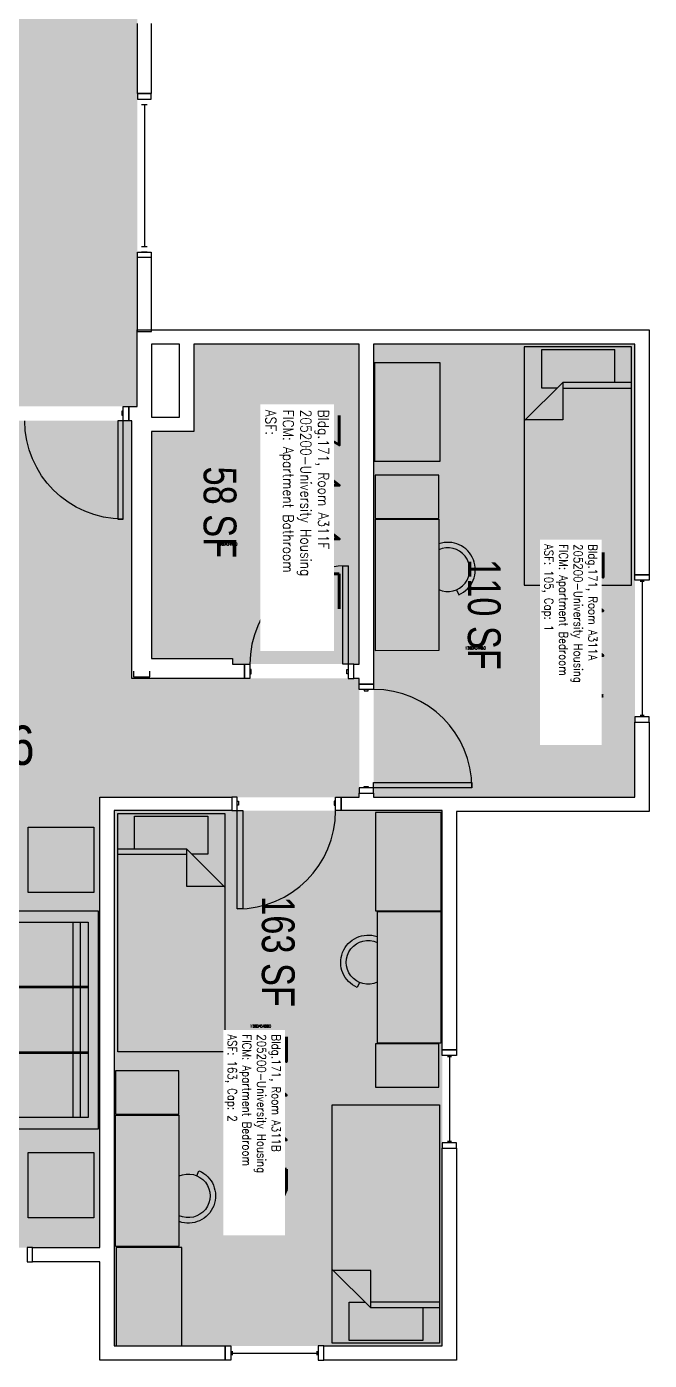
# Model space of a CAD drawing. Header units: inches. Extents: x 88 to 3257, y -489 to 2081.
# Drawn here: x 1598.3 to 1826.1, y -489.2 to -1 of the extents above; entities that cross this region are included whole.
import ezdxf
from ezdxf.enums import TextEntityAlignment as Align

# ---------------------------------------------------------------- set-up
doc = ezdxf.new("R2010")
doc.units = ezdxf.units.IN
doc.header["$LTSCALE"] = 48
doc.header["$MEASUREMENT"] = 0
for name, color, linetype in [('A-AREA-IDEN', 1, 'Continuous'), ('A-DOOR', 2, 'Continuous'), ('A-FURN', 3, 'Continuous'), ('A-GLAZ', 1, 'Continuous'), ('A-IDEN-RNUM', 7, 'Continuous'), ('A-IDEN-SNUM', 4, 'Continuous'), ('A-IDEN-VNUM', 4, 'Continuous'), ('A-WALL', 5, 'Continuous'), ('AREA-TEXT', 3, 'Continuous'), ('Rooms-Category-Color', 7, 'Continuous'), ('Rooms-College-Color', 7, 'Continuous'), ('Rooms-Department-Color', 7, 'Continuous'), ('Rooms-Division-Color', 7, 'Continuous'), ('Rooms-Information', 7, 'Continuous')]:
    doc.layers.add(name, color=color, linetype=linetype)
doc.styles.add('AREA', font='arial.ttf', dxfattribs={"width": 0.75, "height": 12})
doc.styles.add('ROOMSNUMBER', font='txt.shx', dxfattribs={"height": 0.03})
doc.styles.add('ROOMVNUMBER', font='simplex.shx', dxfattribs={"width": 0.85})
doc.styles.get("Standard").update_dxf_attribs({"font": 'ARIALN.TTF'})

# ---------------------------------------------------------------- blocks, each defined once
blk = doc.blocks.new('A$C4D89189E')
for p, q in [((0, 48), (0, 0)), ((0, 48), (23.25, 48)), ((23.25, 48), (23.25, 0)), ((29.75, 22.18), (30.53, 20.35)), ((0, 0), (23.25, 0.01))]:
    blk.add_line(p, q)
for radius, start, end in [(10, 293.206, 109.5297), (8, 245.2999, 114.7001)]:
    blk.add_arc((26.59, 29.54), radius, start, end)
blk = doc.blocks.new('BED_TWIN')
at = {"linetype": 'Continuous'}
for p, q in [((87.250002, 19.500025), (0, 19.500025)), ((0, 19.500025), (0, -19.740625)), ((12.96, 19.500025), (12.96, -5.659925)), ((15.12, -5.659925), (15.12, 19.500025)), ((87.250002, -19.740625), (87.250002, 19.504725)), ((12.96, 13.379975), (0.99222, 13.379975)), ((1, 13.376575), (1, -13.500025)), ((27.040597, -19.740625), (12.96, -5.659925)), ((12.96, -5.659925), (26.64, -5.659925)), ((15, -13.500025), (15, -7.717325)), ((26.64, -5.659925), (26.64, -19.340025)), ((1, -13.500025), (15, -13.500025)), ((0, -19.740625), (87.252733, -19.740625))]:
    blk.add_line(p, q, dxfattribs=at)
blk = doc.blocks.new('I_FURN_SOFA_LONG_P')
at = {"linetype": 'ByBlock', "lineweight": -2}
for p, q in [((6.61, 35.75), (6.61, 12.25)), ((9.25, 35.75), (9.25, 12.25)), ((3.7, 12.25), (31, 12.25)), ((3.7, 11.75), (31, 11.75)), ((6.61, 11.75), (6.61, -11.75)), ((9.25, 11.75), (9.25, -11.75)), ((3.7, -11.75), (31, -11.75)), ((3.7, -12.25), (31, -12.25)), ((6.61, -12.25), (6.61, -35.75)), ((9.25, -12.25), (9.25, -35.75))]:
    blk.add_line(p, q, dxfattribs=at)
blk.add_lwpolyline([(0, 40), (0, -40), (30, -40), (30, -35.75), (31, -35.75), (31, 35.75), (30, 35.75), (30, 40)], close=True, dxfattribs=at)
blk.add_lwpolyline([(30, 35.75), (3.7, 35.75), (3.7, -35.75), (30, -35.75)], dxfattribs=at)
blk = doc.blocks.new('file drawer')
at = {"layer": 'A-FURN'}
blk.add_lwpolyline([(3981.77, -1241.93), (3981.77, -1265.18), (3965.89, -1265.18), (3965.89, -1241.93)], close=True, dxfattribs=at)
blk = doc.blocks.new('wardrobe')
at = {"layer": 'A-FURN'}
blk.add_lwpolyline([(3915.13, -1087.22), (3915.13, -1111.22), (3879.13, -1111.22), (3879.13, -1087.22)], close=True, dxfattribs=at)

msp = doc.modelspace()

# ---------------------------------------------------------------- hatches: boundary and pattern name
at = {"layer": 'Rooms-Category-Color', "true_color": 0xadadad}
msp.add_hatch(color=253, dxfattribs=at).paths.add_polyline_path([(1638.7, 1084.25), (1578.7, 1084.25), (1578.7, 989.61), (1553.7, 989.61), (1553.7, 907.28), (1578.7, 907.28), (1578.7, 176.47), (1553.7, 176.47), (1553.7, 94.14), (1578.7, 94.14), (1578.7, -0.5), (1546.26, -0.5), (1546.26, -112), (1578.7, -112), (1578.7, -140), (1638.7, -140), (1638.7, 94.14), (1663.7, 94.14), (1663.7, 176.47), (1638.7, 176.47), (1638.7, 907.28), (1663.7, 907.28), (1663.7, 989.61), (1638.7, 989.61)])
at = {"layer": 'Rooms-Category-Color', "true_color": 0x728ef3}
for points in [[(1659.43, -117.25), (1719.95, -117.25), (1719.95, -234.37), (1673.58, -234.37), (1673.58, -232.37), (1643.96, -232.37), (1643.96, -149.25), (1659.43, -149.25)], [(1725.2, -117.25), (1820.83, -117.25), (1820.83, -283.12), (1725.2, -283.12)], [(1503.83, -448), (1625.06, -448), (1625.06, -283.12), (1719.95, -283.12), (1719.95, -239.62), (1636.71, -239.62), (1636.71, -145.25), (1573.45, -145.25), (1573.45, -232.37), (1515.33, -232.37), (1515.33, -239.62), (1408.95, -239.62), (1408.95, -283.12), (1503.83, -283.12)], [(1630.31, -288), (1750.31, -288), (1750.31, -484), (1630.31, -484)]]:
    msp.add_hatch(color=171, dxfattribs=at).paths.add_polyline_path(points)
at = {"layer": 'Rooms-College-Color', "true_color": 0xadadad}
for points in [[(1638.7, 1084.25), (1578.7, 1084.25), (1578.7, 989.61), (1553.7, 989.61), (1553.7, 907.28), (1578.7, 907.28), (1578.7, 176.47), (1553.7, 176.47), (1553.7, 94.14), (1578.7, 94.14), (1578.7, -0.5), (1546.26, -0.5), (1546.26, -112), (1578.7, -112), (1578.7, -140), (1638.7, -140), (1638.7, 94.14), (1663.7, 94.14), (1663.7, 176.47), (1638.7, 176.47), (1638.7, 907.28), (1663.7, 907.28), (1663.7, 989.61), (1638.7, 989.61)], [(1659.43, -117.25), (1719.95, -117.25), (1719.95, -234.37), (1673.58, -234.37), (1673.58, -232.37), (1643.96, -232.37), (1643.96, -149.25), (1659.43, -149.25)], [(1725.2, -117.25), (1820.83, -117.25), (1820.83, -283.12), (1725.2, -283.12)], [(1503.83, -448), (1625.06, -448), (1625.06, -283.12), (1719.95, -283.12), (1719.95, -239.62), (1636.71, -239.62), (1636.71, -145.25), (1573.45, -145.25), (1573.45, -232.37), (1515.33, -232.37), (1515.33, -239.62), (1408.95, -239.62), (1408.95, -283.12), (1503.83, -283.12)], [(1630.31, -288), (1750.31, -288), (1750.31, -484), (1630.31, -484)]]:
    msp.add_hatch(color=253, dxfattribs=at).paths.add_polyline_path(points)
at = {"layer": 'Rooms-Department-Color', "true_color": 0xacacac}
msp.add_hatch(color=253, dxfattribs=at).paths.add_polyline_path([(1638.7, 1084.25), (1578.7, 1084.25), (1578.7, 989.61), (1553.7, 989.61), (1553.7, 907.28), (1578.7, 907.28), (1578.7, 176.47), (1553.7, 176.47), (1553.7, 94.14), (1578.7, 94.14), (1578.7, -0.5), (1546.26, -0.5), (1546.26, -112), (1578.7, -112), (1578.7, -140), (1638.7, -140), (1638.7, 94.14), (1663.7, 94.14), (1663.7, 176.47), (1638.7, 176.47), (1638.7, 907.28), (1663.7, 907.28), (1663.7, 989.61), (1638.7, 989.61)])
at = {"layer": 'Rooms-Department-Color', "true_color": 0x604aed}
for points in [[(1659.43, -117.25), (1719.95, -117.25), (1719.95, -234.37), (1673.58, -234.37), (1673.58, -232.37), (1643.96, -232.37), (1643.96, -149.25), (1659.43, -149.25)], [(1725.2, -117.25), (1820.83, -117.25), (1820.83, -283.12), (1725.2, -283.12)], [(1503.83, -448), (1625.06, -448), (1625.06, -283.12), (1719.95, -283.12), (1719.95, -239.62), (1636.71, -239.62), (1636.71, -145.25), (1573.45, -145.25), (1573.45, -232.37), (1515.33, -232.37), (1515.33, -239.62), (1408.95, -239.62), (1408.95, -283.12), (1503.83, -283.12)], [(1630.31, -288), (1750.31, -288), (1750.31, -484), (1630.31, -484)]]:
    msp.add_hatch(color=173, dxfattribs=at).paths.add_polyline_path(points)
at = {"layer": 'Rooms-Division-Color', "true_color": 0xadadad}
msp.add_hatch(color=253, dxfattribs=at).paths.add_polyline_path([(1638.7, 1084.25), (1578.7, 1084.25), (1578.7, 989.61), (1553.7, 989.61), (1553.7, 907.28), (1578.7, 907.28), (1578.7, 176.47), (1553.7, 176.47), (1553.7, 94.14), (1578.7, 94.14), (1578.7, -0.5), (1546.26, -0.5), (1546.26, -112), (1578.7, -112), (1578.7, -140), (1638.7, -140), (1638.7, 94.14), (1663.7, 94.14), (1663.7, 176.47), (1638.7, 176.47), (1638.7, 907.28), (1663.7, 907.28), (1663.7, 989.61), (1638.7, 989.61)])
at = {"layer": 'Rooms-Division-Color', "true_color": 0x604aed}
for points in [[(1659.43, -117.25), (1719.95, -117.25), (1719.95, -234.37), (1673.58, -234.37), (1673.58, -232.37), (1643.96, -232.37), (1643.96, -149.25), (1659.43, -149.25)], [(1725.2, -117.25), (1820.83, -117.25), (1820.83, -283.12), (1725.2, -283.12)], [(1503.83, -448), (1625.06, -448), (1625.06, -283.12), (1719.95, -283.12), (1719.95, -239.62), (1636.71, -239.62), (1636.71, -145.25), (1573.45, -145.25), (1573.45, -232.37), (1515.33, -232.37), (1515.33, -239.62), (1408.95, -239.62), (1408.95, -283.12), (1503.83, -283.12)], [(1630.31, -288), (1750.31, -288), (1750.31, -484), (1630.31, -484)]]:
    msp.add_hatch(color=173, dxfattribs=at).paths.add_polyline_path(points)

# ---------------------------------------------------------------- linework, layer by layer
at = {"layer": 'A-DOOR'}
for points in [[(1633.58, -140), (1635.58, -140), (1635.58, -145.25), (1633.58, -145.25)], [(1633.58, -140), (1635.58, -140), (1635.58, -145.25), (1633.58, -145.25)], [(1633.58, -145.25), (1631.58, -145.25), (1631.58, -181.25), (1633.58, -181.25)], [(1633.58, -145.25), (1631.58, -145.25), (1631.58, -181.25), (1633.58, -181.25)], [(1633.58, -141.75), (1633.08, -141.75), (1633.08, -143.25), (1633.58, -143.25)], [(1633.58, -141.75), (1633.08, -141.75), (1633.08, -143.25), (1633.58, -143.25)], [(1715.95, -234.37), (1713.95, -234.37), (1713.95, -198.37), (1715.95, -198.37)], [(1715.95, -234.37), (1713.95, -234.37), (1713.95, -198.37), (1715.95, -198.37)], [(1679.95, -239.62), (1677.95, -239.62), (1677.95, -234.37), (1679.95, -234.37)], [(1679.95, -239.62), (1677.95, -239.62), (1677.95, -234.37), (1679.95, -234.37)], [(1679.95, -237.87), (1680.45, -237.87), (1680.45, -236.37), (1679.95, -236.37)], [(1679.95, -237.87), (1680.45, -237.87), (1680.45, -236.37), (1679.95, -236.37)], [(1715.95, -237.87), (1715.45, -237.87), (1715.45, -236.37), (1715.95, -236.37)], [(1715.95, -237.87), (1715.45, -237.87), (1715.45, -236.37), (1715.95, -236.37)], [(1715.95, -239.62), (1717.95, -239.62), (1717.95, -234.37), (1715.95, -234.37)], [(1715.95, -239.62), (1717.95, -239.62), (1717.95, -234.37), (1715.95, -234.37)], [(1719.95, -243.65), (1719.95, -241.65), (1725.2, -241.65), (1725.2, -243.65)], [(1719.95, -243.65), (1719.95, -241.65), (1725.2, -241.65), (1725.2, -243.65)], [(1721.7, -243.65), (1721.7, -244.15), (1723.2, -244.15), (1723.2, -243.65)], [(1721.7, -243.65), (1721.7, -244.15), (1723.2, -244.15), (1723.2, -243.65)], [(1725.2, -279.65), (1725.2, -277.65), (1761.2, -277.65), (1761.2, -279.65)], [(1725.2, -279.65), (1725.2, -277.65), (1761.2, -277.65), (1761.2, -279.65)], [(1675.3, -283.12), (1673.3, -283.12), (1673.3, -288), (1675.3, -288)], [(1675.3, -283.12), (1673.3, -283.12), (1673.3, -288), (1675.3, -288)], [(1711.3, -283.12), (1713.3, -283.12), (1713.3, -288), (1711.3, -288)], [(1711.3, -283.12), (1713.3, -283.12), (1713.3, -288), (1711.3, -288)], [(1719.95, -279.65), (1719.95, -281.65), (1725.2, -281.65), (1725.2, -279.65)], [(1719.95, -279.65), (1719.95, -281.65), (1725.2, -281.65), (1725.2, -279.65)], [(1721.7, -279.65), (1721.7, -279.15), (1723.2, -279.15), (1723.2, -279.65)], [(1721.7, -279.65), (1721.7, -279.15), (1723.2, -279.15), (1723.2, -279.65)], [(1675.3, -284.5), (1675.8, -284.5), (1675.8, -286), (1675.3, -286)], [(1675.3, -284.5), (1675.8, -284.5), (1675.8, -286), (1675.3, -286)], [(1675.3, -288), (1677.3, -288), (1677.3, -324), (1675.3, -324)], [(1675.3, -288), (1677.3, -288), (1677.3, -324), (1675.3, -324)], [(1711.3, -284.5), (1710.8, -284.5), (1710.8, -286), (1711.3, -286)], [(1711.3, -284.5), (1710.8, -284.5), (1710.8, -286), (1711.3, -286)]]:
    msp.add_lwpolyline(points, close=True, dxfattribs=at)
at = {"layer": 'A-DOOR', "extrusion": (0, 0, -1)}
msp.add_arc((-1633.58, -145.25), 36, 270, 0, dxfattribs=at)
msp.add_arc((-1633.58, -145.25), 36, 270, 0, dxfattribs=at)
at = {"layer": 'A-DOOR'}
for centre, start, end in [((1715.95, -234.37), 90, 180), ((1715.95, -234.37), 90, 180), ((1725.2, -279.65), 0, 90), ((1725.2, -279.65), 0, 90), ((1675.3, -288), 270, 0), ((1675.3, -288), 270, 0)]:
    msp.add_arc(centre, 36, start, end, dxfattribs=at)
at = {"layer": 'A-FURN'}
for points in [[(1622.83, -318.02), (1598.83, -318.02), (1598.83, -294.02), (1622.83, -294.02)], [(1622.83, -318.02), (1598.83, -318.02), (1598.83, -294.02), (1622.83, -294.02)], [(1622.83, -437.12), (1598.83, -437.12), (1598.83, -413.12), (1622.83, -413.12)], [(1622.83, -437.12), (1598.83, -437.12), (1598.83, -413.12), (1622.83, -413.12)]]:
    msp.add_lwpolyline(points, close=True, dxfattribs=at)
at = {"layer": 'A-GLAZ'}
for p, q in [((1643.83, -25.5), (1638.83, -25.5)), ((1638.83, -25.5), (1638.83, -27.5)), ((1643.83, -25.5), (1638.83, -25.5)), ((1638.83, -25.5), (1638.83, -27.5)), ((1638.83, -27.5), (1643.83, -27.5)), ((1638.83, -27.5), (1643.83, -27.5)), ((1640.33, -27.5), (1642.33, -27.5)), ((1640.33, -27.5), (1642.33, -27.5)), ((1643.83, -27.5), (1643.83, -25.5)), ((1643.83, -27.5), (1643.83, -25.5)), ((1640.33, -29.5), (1642.33, -29.5)), ((1640.33, -29.5), (1642.33, -29.5)), ((1641.33, -29.5), (1641.33, -81.5)), ((1641.33, -29.5), (1641.33, -81.5)), ((1640.33, -81.5), (1642.33, -81.5)), ((1640.33, -81.5), (1642.33, -81.5)), ((1638.83, -85.5), (1638.83, -83.5)), ((1638.83, -83.5), (1643.83, -83.5)), ((1638.83, -85.5), (1638.83, -83.5)), ((1638.83, -83.5), (1643.83, -83.5)), ((1643.83, -85.5), (1638.83, -85.5)), ((1643.83, -85.5), (1638.83, -85.5)), ((1642.33, -83.5), (1640.33, -83.5)), ((1642.33, -83.5), (1640.33, -83.5)), ((1643.83, -83.5), (1643.83, -85.5)), ((1643.83, -83.5), (1643.83, -85.5)), ((1824.2, -204.16), (1822.7, -204.16)), ((1824.2, -204.16), (1822.7, -204.16)), ((1823.45, -204.16), (1823.45, -253.16)), ((1823.45, -204.16), (1823.45, -253.16)), ((1824.2, -253.16), (1822.7, -253.16)), ((1824.2, -253.16), (1822.7, -253.16)), ((1753.68, -378.12), (1752.18, -378.12)), ((1753.68, -378.12), (1752.18, -378.12)), ((1752.93, -378.12), (1752.93, -409.12)), ((1752.93, -378.12), (1752.93, -409.12)), ((1753.68, -409.12), (1752.18, -409.12)), ((1753.68, -409.12), (1752.18, -409.12)), ((1673.43, -485.87), (1673.43, -487.37)), ((1673.43, -485.87), (1673.43, -487.37)), ((1673.43, -486.62), (1704.43, -486.62)), ((1673.43, -486.62), (1704.43, -486.62)), ((1704.43, -485.87), (1704.43, -487.37)), ((1704.43, -485.87), (1704.43, -487.37))]:
    msp.add_line(p, q, dxfattribs=at)
for points in [[(1820.83, -203.66), (1820.83, -201.66), (1826.08, -201.66), (1826.08, -203.66)], [(1820.83, -203.66), (1820.83, -201.66), (1826.08, -201.66), (1826.08, -203.66)], [(1820.83, -253.66), (1820.83, -255.66), (1826.08, -255.66), (1826.08, -253.66)], [(1820.83, -253.66), (1820.83, -255.66), (1826.08, -255.66), (1826.08, -253.66)], [(1750.31, -377.62), (1750.31, -375.62), (1755.56, -375.62), (1755.56, -377.62)], [(1750.31, -377.62), (1750.31, -375.62), (1755.56, -375.62), (1755.56, -377.62)], [(1750.31, -409.62), (1750.31, -411.62), (1755.56, -411.62), (1755.56, -409.62)], [(1750.31, -409.62), (1750.31, -411.62), (1755.56, -411.62), (1755.56, -409.62)], [(1598.45, -453.25), (1600.45, -453.25), (1600.45, -448), (1598.45, -448)], [(1598.45, -453.25), (1600.45, -453.25), (1600.45, -448), (1598.45, -448)], [(1672.93, -489.25), (1670.93, -489.25), (1670.93, -484), (1672.93, -484)], [(1672.93, -489.25), (1670.93, -489.25), (1670.93, -484), (1672.93, -484)], [(1704.93, -489.25), (1706.93, -489.25), (1706.93, -484), (1704.93, -484)], [(1704.93, -489.25), (1706.93, -489.25), (1706.93, -484), (1704.93, -484)]]:
    msp.add_lwpolyline(points, close=True, dxfattribs=at)
at = {"layer": 'A-WALL'}
for p, q in [((1638.7, 0.13), (1638.7, -25.5)), ((1638.7, 0.13), (1638.7, -25.5)), ((1643.95, -25.5), (1643.95, 0.13)), ((1643.95, -25.5), (1643.95, 0.13)), ((1638.7, -25.5), (1643.95, -25.5)), ((1638.7, -25.5), (1643.95, -25.5)), ((1643.95, -85.5), (1638.7, -85.5)), ((1638.7, -85.5), (1638.7, -112.62)), ((1643.95, -85.5), (1638.7, -85.5)), ((1638.7, -85.5), (1638.7, -112.62)), ((1643.95, -112.62), (1643.95, -85.5)), ((1643.95, -112.62), (1643.95, -85.5)), ((1638.7, -112), (1826.08, -112)), ((1638.7, -140), (1638.7, -112)), ((1638.7, -112), (1826.08, -112)), ((1638.7, -140), (1638.7, -112)), ((1826.08, -112), (1826.08, -201.66)), ((1826.08, -112), (1826.08, -201.66)), ((1638.7, -112.62), (1643.95, -112.62)), ((1638.7, -112.62), (1643.95, -112.62)), ((1654.18, -117.25), (1643.95, -117.25)), ((1643.95, -117.25), (1643.95, -144)), ((1654.18, -117.25), (1643.95, -117.25)), ((1643.95, -117.25), (1643.95, -144)), ((1654.18, -144), (1654.18, -117.25)), ((1654.18, -144), (1654.18, -117.25)), ((1719.95, -117.25), (1659.43, -117.25)), ((1659.43, -117.25), (1659.43, -149.25)), ((1719.95, -117.25), (1659.43, -117.25)), ((1659.43, -117.25), (1659.43, -149.25)), ((1719.95, -234.37), (1719.95, -117.25)), ((1719.95, -234.37), (1719.95, -117.25)), ((1820.83, -117.25), (1725.2, -117.25)), ((1725.2, -117.25), (1725.2, -241.65)), ((1820.83, -117.25), (1725.2, -117.25)), ((1725.2, -117.25), (1725.2, -241.65)), ((1820.83, -201.66), (1820.83, -117.25)), ((1820.83, -201.66), (1820.83, -117.25)), ((1635.58, -145.25), (1635.58, -140)), ((1635.58, -140), (1638.7, -140)), ((1635.58, -145.25), (1635.58, -140)), ((1635.58, -140), (1638.7, -140)), ((1636.71, -145.25), (1635.58, -145.25)), ((1636.71, -145.25), (1635.58, -145.25)), ((1636.71, -239.62), (1636.71, -145.25)), ((1636.71, -239.62), (1636.71, -145.25)), ((1643.95, -144), (1654.18, -144)), ((1643.95, -144), (1654.18, -144)), ((1643.96, -149.25), (1643.96, -232.37)), ((1659.43, -149.25), (1643.96, -149.25)), ((1643.96, -149.25), (1643.96, -232.37)), ((1659.43, -149.25), (1643.96, -149.25)), ((1826.08, -201.66), (1820.83, -201.66)), ((1826.08, -201.66), (1820.83, -201.66)), ((1643.96, -232.37), (1673.58, -232.37)), ((1643.96, -232.37), (1673.58, -232.37)), ((1673.58, -232.37), (1673.58, -234.37)), ((1673.58, -232.37), (1673.58, -234.37)), ((1637.33, -237), (1637.33, -239)), ((1637.33, -237), (1637.33, -239)), ((1637.33, -239), (1643.33, -239)), ((1637.33, -239), (1643.33, -239)), ((1643.33, -239), (1643.33, -237)), ((1643.33, -239), (1643.33, -237)), ((1673.58, -234.37), (1677.95, -234.37)), ((1673.58, -234.37), (1677.95, -234.37)), ((1677.95, -234.37), (1677.95, -239.62)), ((1677.95, -234.37), (1677.95, -239.62)), ((1717.95, -239.62), (1717.95, -234.37)), ((1717.95, -234.37), (1719.95, -234.37)), ((1717.95, -239.62), (1717.95, -234.37)), ((1717.95, -234.37), (1719.95, -234.37)), ((1671.2, -239.62), (1636.71, -239.62)), ((1671.2, -239.62), (1636.71, -239.62)), ((1677.95, -239.62), (1671.2, -239.62)), ((1677.95, -239.62), (1671.2, -239.62)), ((1719.95, -239.62), (1717.95, -239.62)), ((1719.95, -239.62), (1717.95, -239.62)), ((1719.95, -241.65), (1719.95, -239.62)), ((1719.95, -241.65), (1719.95, -239.62)), ((1725.2, -241.65), (1719.95, -241.65)), ((1725.2, -241.65), (1719.95, -241.65)), ((1820.83, -283.12), (1820.83, -255.66)), ((1820.83, -255.66), (1826.08, -255.66)), ((1820.83, -283.12), (1820.83, -255.66)), ((1820.83, -255.66), (1826.08, -255.66)), ((1826.08, -255.66), (1826.08, -288.37)), ((1826.08, -255.66), (1826.08, -288.37)), ((1625.06, -283.12), (1673.3, -283.12)), ((1625.06, -448), (1625.06, -283.12)), ((1625.06, -283.12), (1673.3, -283.12)), ((1625.06, -448), (1625.06, -283.12)), ((1673.3, -283.12), (1673.3, -288)), ((1673.3, -283.12), (1673.3, -288)), ((1713.3, -288), (1713.3, -283.12)), ((1713.3, -283.12), (1719.95, -283.12)), ((1713.3, -288), (1713.3, -283.12)), ((1713.3, -283.12), (1719.95, -283.12)), ((1719.95, -283.12), (1719.95, -281.65)), ((1719.95, -281.65), (1725.2, -281.65)), ((1719.95, -283.12), (1719.95, -281.65)), ((1719.95, -281.65), (1725.2, -281.65)), ((1725.2, -281.65), (1725.2, -283.12)), ((1725.2, -281.65), (1725.2, -283.12)), ((1725.2, -283.12), (1754.95, -283.12)), ((1725.2, -283.12), (1754.95, -283.12)), ((1754.95, -283.12), (1820.83, -283.12)), ((1754.95, -283.12), (1820.83, -283.12)), ((1673.3, -288), (1630.31, -288)), ((1630.31, -288), (1630.31, -484)), ((1673.3, -288), (1630.31, -288)), ((1630.31, -288), (1630.31, -484)), ((1750.31, -288), (1713.3, -288)), ((1750.31, -288), (1713.3, -288)), ((1750.31, -375.62), (1750.31, -288)), ((1750.31, -375.62), (1750.31, -288)), ((1826.08, -288.37), (1755.56, -288.37)), ((1755.56, -288.37), (1755.56, -375.62)), ((1826.08, -288.37), (1755.56, -288.37)), ((1755.56, -288.37), (1755.56, -375.62)), ((1755.56, -375.62), (1750.31, -375.62)), ((1755.56, -375.62), (1750.31, -375.62)), ((1750.31, -484), (1750.31, -411.62)), ((1750.31, -411.62), (1755.56, -411.62)), ((1750.31, -484), (1750.31, -411.62)), ((1750.31, -411.62), (1755.56, -411.62)), ((1755.56, -411.62), (1755.56, -489.25)), ((1755.56, -411.62), (1755.56, -489.25)), ((1600.45, -453.25), (1600.45, -448)), ((1600.45, -448), (1625.06, -448)), ((1600.45, -453.25), (1600.45, -448)), ((1600.45, -448), (1625.06, -448)), ((1625.06, -453.25), (1600.45, -453.25)), ((1625.06, -453.25), (1600.45, -453.25)), ((1625.06, -489.25), (1625.06, -453.25)), ((1625.06, -489.25), (1625.06, -453.25)), ((1630.31, -484), (1670.93, -484)), ((1630.31, -484), (1670.93, -484)), ((1670.93, -484), (1670.93, -489.25)), ((1670.93, -484), (1670.93, -489.25)), ((1706.93, -489.25), (1706.93, -484)), ((1706.93, -484), (1750.31, -484)), ((1706.93, -489.25), (1706.93, -484)), ((1706.93, -484), (1750.31, -484)), ((1670.93, -489.25), (1625.06, -489.25)), ((1670.93, -489.25), (1625.06, -489.25)), ((1755.56, -489.25), (1706.93, -489.25)), ((1755.56, -489.25), (1706.93, -489.25))]:
    msp.add_line(p, q, dxfattribs=at)

# ---------------------------------------------------------------- block references
at = {"layer": 'A-FURN', "rotation": 270}
msp.add_blockref('BED_TWIN', (1800.08, -118.25), dxfattribs=at)
msp.add_blockref('BED_TWIN', (1800.08, -118.25), dxfattribs=at)
at = {"layer": 'A-FURN', "extrusion": (0, 0, -1), "zscale": -1}
for name, p, rotation in [('wardrobe', (-2836.73, -4039.15), 90), ('wardrobe', (-2836.73, -4039.15), 90), ('file drawer', (-483.86, 3800.67), 270), ('file drawer', (-483.86, 3800.67), 270), ('BED_TWIN', (-1651.08, -289), 270), ('BED_TWIN', (-1651.08, -289), 270), ('wardrobe', (-638.71, 3590.45), 270), ('wardrobe', (-638.71, 3590.45), 270), ('file drawer', (-483.91, 3592.5), 270), ('file drawer', (-483.91, 3592.5), 270), ('file drawer', (-388.77, 3582.66), 270), ('file drawer', (-388.77, 3582.66), 270), ('A$C4D89189E', (-1630.78, -399.49), 180), ('A$C4D89189E', (-1630.78, -399.49), 180), ('BED_TWIN', (-1729.81, -483), 90), ('BED_TWIN', (-1729.81, -483), 90), ('wardrobe', (-543.76, 3431.17), 270), ('wardrobe', (-543.76, 3431.17), 270)]:
    msp.add_blockref(name, p, dxfattribs=dict(at, rotation=rotation))
at = {"layer": 'A-FURN'}
msp.add_blockref('A$C4D89189E', (1725.81, -229.33), dxfattribs=at)
msp.add_blockref('A$C4D89189E', (1725.81, -229.33), dxfattribs=at)
at = {"layer": 'A-FURN', "extrusion": (0, 0, -1), "zscale": -1}
for name, p in [('I_FURN_SOFA_LONG_P', (-1624.44, -364.64)), ('I_FURN_SOFA_LONG_P', (-1624.44, -364.64)), ('A$C4D89189E', (-1749.76, -373.1)), ('A$C4D89189E', (-1749.76, -373.1))]:
    msp.add_blockref(name, p, dxfattribs=at)

# ---------------------------------------------------------------- texts
at = {"layer": 'A-AREA-IDEN'}
msp.add_text('UNIT B6', height=14.4, dxfattribs=at).set_placement((1569.5, -271.27), align=Align.CENTER)
at = {"layer": 'A-IDEN-RNUM', "style": 'ROOMSNUMBER', "width": 0.85}
for s, p in [('0311-F0', (1671.59, -190.91)), ('0311-A0', (1762.45, -228.96)), ('0311-B0', (1683.85, -367.41))]:
    msp.add_text(s, height=1, dxfattribs=at).set_placement(p, align=Align.CENTER)
at = {"layer": 'A-IDEN-SNUM', "style": 'ROOMSNUMBER', "width": 0.85}
for s, p in [('1710A311F0', (1671.59, -190.91)), ('1710A311A0', (1762.45, -228.96)), ('1710A311B0', (1683.85, -367.41))]:
    msp.add_text(s, height=1, dxfattribs=at).set_placement(p, align=Align.CENTER)
at = {"layer": 'A-IDEN-VNUM', "style": 'ROOMVNUMBER', "width": 0.85}
for s, height, p in [('311F', 27, (1699.15, -176.73)), ('311A', 22.5, (1797.92, -221.39)), ('311B', 22.5, (1682.06, -399.97))]:
    msp.add_text(s, height=height, rotation=270, dxfattribs=at).set_placement(p, align=Align.MIDDLE_CENTER)
at = {"layer": 'AREA-TEXT', "style": 'AREA', "width": 0.75}
for s, p in [('58 SF', (1669, -178.8)), ('110 SF', (1765.69, -216.2)), ('163 SF', (1690.31, -339.6))]:
    msp.add_text(s, height=12, rotation=270, dxfattribs=at).set_placement(p, align=Align.MIDDLE_CENTER)

# ---------------------------------------------------------------- next in the draw order: texts
at = {"layer": 'Rooms-Information', "attachment_point": 7, "rotation": 270, "style": 'ROOMVNUMBER', "bg_fill": 3, "box_fill_scale": 1.5, "bg_fill_color": 256, "bg_fill_true_color": 13158600, "bg_fill_transparency": 0}
for s, insert, char_height, width in [('Bldg.171, Room A311F^M^J205200-University Housing^M^JFICM: Apartment Bathroom^M^JASF: ', (1685.65, -141.21), 3.8571, 86.4), ('Bldg.171, Room A311A^M^J205200-University Housing^M^JFICM: Apartment Bedroom^M^JASF: 105, Cap: 1', (1786.67, -190.43), 3.2143, 72), ('Bldg.171, Room A311B^M^J205200-University Housing^M^JFICM: Apartment Bedroom^M^JASF: 163, Cap: 2', (1670.81, -369.91), 3.2143, 72)]:
    msp.add_mtext(s, dxfattribs=dict(at, insert=insert, char_height=char_height, width=width))

doc.saveas('drawing.dxf')
